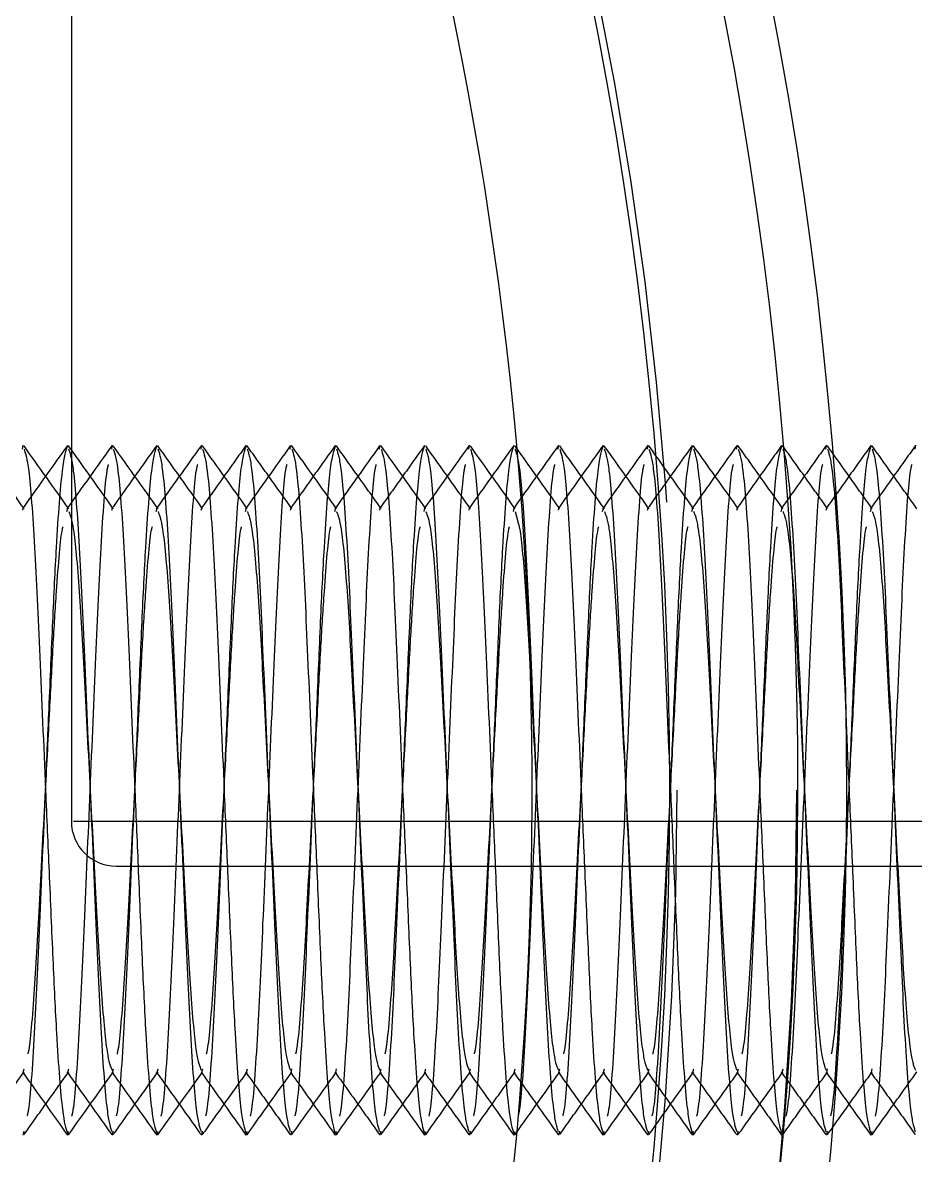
# Model space of a CAD drawing. Header units: metres. Extents: x 0 to 21025, y 0 to 14850.
# Drawn here: x 2830.07 to 2850.07, y 13678.95 to 13704.33 of the extents above; entities that cross this region are included whole.
import ezdxf

# ---------------------------------------------------------------- set-up
doc = ezdxf.new("R2010")
doc.units = ezdxf.units.M
doc.header["$LTSCALE"] = 25
doc.linetypes.add('DASHDOT', pattern=[25.4, 12.7, -6.35, 0, -6.35])
doc.linetypes.add('HIDDEN2', pattern=[4.7625, 3.175, -1.5875])
for name, color, linetype in [('SFU', 3, 'DASHDOT'), ('SL4', 4, 'Continuous'), ('ST1', 7, 'HIDDEN2')]:
    doc.layers.add(name, color=color, linetype=linetype)

msp = doc.modelspace()

# ---------------------------------------------------------------- linework, layer by layer
at = {"layer": 'SFU'}
for p, q in [((2831.166, 13749.136), (2831.166, 13686.436)), ((2850.666, 13686.436), (2831.212, 13686.436)), ((2832.166, 13685.436), (2850.666, 13685.436))]:
    msp.add_line(p, q, dxfattribs=at)
msp.add_arc((2832.166, 13686.436), 1, 180, 270, dxfattribs=at)
at = {"layer": 'SL4'}
for p, q in [((2830.07, 13694.777), (2830.087, 13694.861)), ((2832.07, 13694.777), (2832.087, 13694.861)), ((2834.07, 13694.777), (2834.087, 13694.861)), ((2836.07, 13694.777), (2836.087, 13694.861)), ((2838.07, 13694.777), (2838.087, 13694.861)), ((2840.07, 13694.777), (2840.087, 13694.861)), ((2841.108, 13693.375), (2841.164, 13693.156)), ((2831.087, 13679.406), (2831.105, 13679.487)), ((2833.087, 13679.406), (2833.105, 13679.487)), ((2835.087, 13679.406), (2835.105, 13679.487)), ((2837.087, 13679.406), (2837.105, 13679.487)), ((2839.087, 13679.406), (2839.105, 13679.487)), ((2841.087, 13679.406), (2841.105, 13679.487))]:
    msp.add_line(p, q, dxfattribs=at)
for radius in [125, 123.91, 122.777, 119.686, 89.286]:
    msp.add_circle((2755.281, 13687.133), radius, dxfattribs=at)
for radius, start, end in [(104.464, 84.34617, 70.62407), (98.5, 84.12256, 70.84769), (93.236, 82.04946, 72.92078), (92.147, 81.13305, 347.48512), (92.147, 347.48512, 73.8372), (86.207, 285.15738, 49.81286)]:
    msp.add_arc((2755.281, 13687.133), radius, start, end, dxfattribs=at)
for points, knots in [([(2831.107, 13693.44), (2830.94, 13693.675), (2830.606, 13694.144), (2830.272, 13694.613), (2830.105, 13694.847)], [0, 0, 0, 0, 0.49997, 1, 1, 1, 1]), ([(2830.106, 13694.772), (2830.14, 13694.67), (2830.215, 13694.444), (2830.344, 13692.722), (2830.457, 13690.173), (2830.57, 13687.535), (2830.671, 13685.209), (2830.75, 13683.314), (2830.844, 13681.374), (2830.963, 13679.792), (2831.04, 13679.565), (2831.076, 13679.458)], [0, 0, 0, 0, 0.108328, 0.239496, 0.365485, 0.495517, 0.57381, 0.663359, 0.752437, 0.883605, 1, 1, 1, 1]), ([(2832.071, 13694.849), (2831.904, 13694.614), (2831.576, 13694.154), (2831.248, 13693.694), (2831.087, 13693.468)], [0, 0, 0, 0, 0.510193, 1, 1, 1, 1]), ([(2833.107, 13693.44), (2832.94, 13693.675), (2832.606, 13694.144), (2832.272, 13694.613), (2832.105, 13694.847)], [0, 0, 0, 0, 0.49997, 1, 1, 1, 1]), ([(2832.106, 13694.772), (2832.14, 13694.67), (2832.215, 13694.444), (2832.344, 13692.722), (2832.457, 13690.173), (2832.57, 13687.535), (2832.671, 13685.209), (2832.75, 13683.314), (2832.844, 13681.374), (2832.963, 13679.792), (2833.04, 13679.565), (2833.076, 13679.458)], [0, 0, 0, 0, 0.108328, 0.239496, 0.365485, 0.495517, 0.57381, 0.663359, 0.752437, 0.883605, 1, 1, 1, 1]), ([(2834.071, 13694.849), (2833.904, 13694.614), (2833.576, 13694.154), (2833.248, 13693.694), (2833.087, 13693.468)], [0, 0, 0, 0, 0.510193, 1, 1, 1, 1]), ([(2835.107, 13693.44), (2834.94, 13693.675), (2834.606, 13694.144), (2834.272, 13694.613), (2834.105, 13694.847)], [0, 0, 0, 0, 0.49997, 1, 1, 1, 1]), ([(2834.106, 13694.772), (2834.14, 13694.67), (2834.215, 13694.444), (2834.344, 13692.722), (2834.457, 13690.173), (2834.57, 13687.535), (2834.671, 13685.209), (2834.75, 13683.314), (2834.844, 13681.374), (2834.963, 13679.792), (2835.04, 13679.565), (2835.076, 13679.458)], [0, 0, 0, 0, 0.108328, 0.239496, 0.365485, 0.495517, 0.57381, 0.663359, 0.752437, 0.883605, 1, 1, 1, 1]), ([(2836.071, 13694.849), (2835.904, 13694.614), (2835.576, 13694.154), (2835.248, 13693.694), (2835.087, 13693.468)], [0, 0, 0, 0, 0.5101931, 1, 1, 1, 1]), ([(2837.107, 13693.44), (2836.94, 13693.675), (2836.606, 13694.144), (2836.272, 13694.613), (2836.105, 13694.847)], [0, 0, 0, 0, 0.49997, 1, 1, 1, 1]), ([(2836.106, 13694.772), (2836.14, 13694.67), (2836.215, 13694.444), (2836.344, 13692.722), (2836.457, 13690.173), (2836.57, 13687.535), (2836.671, 13685.209), (2836.75, 13683.314), (2836.844, 13681.374), (2836.963, 13679.792), (2837.04, 13679.565), (2837.076, 13679.458)], [0, 0, 0, 0, 0.108328, 0.239496, 0.365485, 0.495517, 0.57381, 0.663359, 0.752437, 0.883605, 1, 1, 1, 1]), ([(2838.071, 13694.849), (2837.904, 13694.614), (2837.576, 13694.154), (2837.248, 13693.694), (2837.087, 13693.468)], [0, 0, 0, 0, 0.510193, 1, 1, 1, 1]), ([(2839.107, 13693.44), (2838.94, 13693.675), (2838.606, 13694.144), (2838.272, 13694.613), (2838.105, 13694.847)], [0, 0, 0, 0, 0.49997, 1, 1, 1, 1]), ([(2838.106, 13694.772), (2838.14, 13694.67), (2838.215, 13694.444), (2838.344, 13692.722), (2838.457, 13690.173), (2838.57, 13687.535), (2838.671, 13685.209), (2838.75, 13683.314), (2838.844, 13681.374), (2838.963, 13679.792), (2839.04, 13679.565), (2839.076, 13679.458)], [0, 0, 0, 0, 0.108328, 0.239496, 0.365485, 0.495517, 0.57381, 0.663359, 0.752437, 0.883605, 1, 1, 1, 1]), ([(2840.071, 13694.849), (2839.904, 13694.614), (2839.576, 13694.154), (2839.248, 13693.694), (2839.087, 13693.468)], [0, 0, 0, 0, 0.510193, 1, 1, 1, 1]), ([(2841.107, 13693.44), (2840.94, 13693.675), (2840.606, 13694.144), (2840.272, 13694.613), (2840.105, 13694.847)], [0, 0, 0, 0, 0.49997, 1, 1, 1, 1]), ([(2840.106, 13694.772), (2840.14, 13694.67), (2840.215, 13694.444), (2840.344, 13692.722), (2840.457, 13690.173), (2840.57, 13687.535), (2840.671, 13685.209), (2840.75, 13683.314), (2840.844, 13681.374), (2840.963, 13679.792), (2841.04, 13679.565), (2841.076, 13679.458)], [0, 0, 0, 0, 0.108328, 0.239496, 0.365485, 0.495517, 0.57381, 0.663359, 0.752437, 0.883605, 1, 1, 1, 1]), ([(2831.108, 13693.375), (2831.141, 13693.293), (2831.215, 13693.108), (2831.344, 13691.705), (2831.457, 13689.619), (2831.587, 13687.133), (2831.718, 13684.649), (2831.831, 13682.559), (2831.962, 13681.135), (2832.039, 13680.949), (2832.075, 13680.862)], [0, 0, 0, 0, 0.106972, 0.238781, 0.365377, 0.496042, 0.626708, 0.753304, 0.885113, 1, 1, 1, 1]), ([(2833.108, 13693.375), (2833.141, 13693.293), (2833.215, 13693.108), (2833.344, 13691.705), (2833.457, 13689.619), (2833.587, 13687.133), (2833.718, 13684.649), (2833.831, 13682.559), (2833.962, 13681.135), (2834.039, 13680.949), (2834.075, 13680.862)], [0, 0, 0, 0, 0.1069717, 0.2387806, 0.3653767, 0.4960425, 0.6267083, 0.7533044, 0.8851133, 1, 1, 1, 1]), ([(2835.108, 13693.375), (2835.141, 13693.293), (2835.215, 13693.108), (2835.344, 13691.705), (2835.457, 13689.619), (2835.587, 13687.133), (2835.718, 13684.649), (2835.831, 13682.559), (2835.962, 13681.135), (2836.039, 13680.949), (2836.075, 13680.862)], [0, 0, 0, 0, 0.1069717, 0.2387806, 0.3653767, 0.4960425, 0.6267083, 0.7533044, 0.8851133, 1, 1, 1, 1]), ([(2837.108, 13693.375), (2837.141, 13693.293), (2837.215, 13693.108), (2837.344, 13691.705), (2837.457, 13689.619), (2837.587, 13687.133), (2837.718, 13684.649), (2837.831, 13682.559), (2837.962, 13681.135), (2838.039, 13680.949), (2838.075, 13680.862)], [0, 0, 0, 0, 0.106972, 0.238781, 0.365377, 0.496042, 0.626708, 0.753304, 0.885113, 1, 1, 1, 1]), ([(2839.108, 13693.375), (2839.141, 13693.293), (2839.215, 13693.108), (2839.344, 13691.705), (2839.457, 13689.619), (2839.587, 13687.133), (2839.718, 13684.649), (2839.831, 13682.559), (2839.962, 13681.135), (2840.039, 13680.949), (2840.075, 13680.862)], [0, 0, 0, 0, 0.106972, 0.238781, 0.365377, 0.496042, 0.626708, 0.753304, 0.885113, 1, 1, 1, 1]), ([(2829.103, 13679.417), (2829.27, 13679.652), (2829.599, 13680.113), (2829.927, 13680.573), (2830.088, 13680.799)], [0, 0, 0, 0, 0.509687, 1, 1, 1, 1]), ([(2830.075, 13680.818), (2830.242, 13680.583), (2830.576, 13680.114), (2830.91, 13679.645), (2831.077, 13679.41)], [0, 0, 0, 0, 0.499965, 1, 1, 1, 1]), ([(2831.103, 13679.417), (2831.27, 13679.652), (2831.599, 13680.113), (2831.927, 13680.573), (2832.088, 13680.799)], [0, 0, 0, 0, 0.509687, 1, 1, 1, 1]), ([(2832.075, 13680.818), (2832.242, 13680.583), (2832.576, 13680.114), (2832.91, 13679.645), (2833.077, 13679.41)], [0, 0, 0, 0, 0.499965, 1, 1, 1, 1]), ([(2833.103, 13679.417), (2833.27, 13679.652), (2833.599, 13680.113), (2833.927, 13680.573), (2834.088, 13680.799)], [0, 0, 0, 0, 0.509687, 1, 1, 1, 1]), ([(2834.075, 13680.818), (2834.242, 13680.583), (2834.576, 13680.114), (2834.91, 13679.645), (2835.077, 13679.41)], [0, 0, 0, 0, 0.499965, 1, 1, 1, 1]), ([(2835.103, 13679.417), (2835.27, 13679.652), (2835.599, 13680.113), (2835.927, 13680.573), (2836.088, 13680.799)], [0, 0, 0, 0, 0.509687, 1, 1, 1, 1]), ([(2836.075, 13680.818), (2836.242, 13680.583), (2836.576, 13680.114), (2836.91, 13679.645), (2837.077, 13679.41)], [0, 0, 0, 0, 0.4999648, 1, 1, 1, 1]), ([(2837.103, 13679.417), (2837.27, 13679.652), (2837.599, 13680.113), (2837.927, 13680.573), (2838.088, 13680.799)], [0, 0, 0, 0, 0.5096866, 1, 1, 1, 1]), ([(2838.075, 13680.818), (2838.242, 13680.583), (2838.576, 13680.114), (2838.91, 13679.645), (2839.077, 13679.41)], [0, 0, 0, 0, 0.499965, 1, 1, 1, 1]), ([(2839.103, 13679.417), (2839.27, 13679.652), (2839.599, 13680.113), (2839.927, 13680.573), (2840.088, 13680.799)], [0, 0, 0, 0, 0.509687, 1, 1, 1, 1]), ([(2840.075, 13680.818), (2840.242, 13680.583), (2840.576, 13680.114), (2840.91, 13679.645), (2841.077, 13679.41)], [0, 0, 0, 0, 0.499965, 1, 1, 1, 1])]:
    msp.add_open_spline(points, degree=3, knots=knots, dxfattribs=at)
at = {"layer": 'ST1'}
for p, q in [((2842.07, 13694.777), (2842.087, 13694.861)), ((2844.07, 13694.777), (2844.087, 13694.861)), ((2846.07, 13694.777), (2846.087, 13694.861)), ((2848.07, 13694.777), (2848.087, 13694.861)), ((2850.07, 13694.777), (2850.087, 13694.861)), ((2830.075, 13693.405), (2830.087, 13693.455)), ((2831.087, 13693.468), (2831.067, 13693.44)), ((2831.067, 13693.375), (2831.087, 13693.455)), ((2832.075, 13693.405), (2832.087, 13693.455)), ((2833.087, 13693.468), (2833.067, 13693.44)), ((2833.067, 13693.375), (2833.087, 13693.455)), ((2834.075, 13693.405), (2834.087, 13693.455)), ((2835.087, 13693.468), (2835.067, 13693.44)), ((2835.067, 13693.375), (2835.087, 13693.455)), ((2836.075, 13693.405), (2836.087, 13693.455)), ((2837.087, 13693.468), (2837.067, 13693.44)), ((2837.067, 13693.375), (2837.087, 13693.455)), ((2838.075, 13693.405), (2838.087, 13693.455)), ((2839.087, 13693.468), (2839.067, 13693.44)), ((2839.067, 13693.375), (2839.087, 13693.455)), ((2840.075, 13693.405), (2840.087, 13693.455)), ((2841.067, 13693.375), (2841.087, 13693.455)), ((2842.075, 13693.405), (2842.087, 13693.455)), ((2843.067, 13693.375), (2843.087, 13693.455)), ((2844.075, 13693.405), (2844.087, 13693.455)), ((2845.067, 13693.375), (2845.087, 13693.455)), ((2846.075, 13693.405), (2846.087, 13693.455)), ((2847.067, 13693.375), (2847.087, 13693.455)), ((2848.075, 13693.405), (2848.087, 13693.455)), ((2849.067, 13693.375), (2849.087, 13693.455)), ((2830.087, 13680.812), (2830.108, 13680.89)), ((2830.088, 13680.799), (2830.107, 13680.826)), ((2831.087, 13680.812), (2831.108, 13680.891)), ((2832.087, 13680.812), (2832.108, 13680.89)), ((2832.088, 13680.799), (2832.107, 13680.826)), ((2833.087, 13680.812), (2833.108, 13680.891)), ((2834.087, 13680.812), (2834.108, 13680.89)), ((2834.088, 13680.799), (2834.107, 13680.826)), ((2835.087, 13680.812), (2835.108, 13680.891)), ((2836.087, 13680.812), (2836.108, 13680.89)), ((2836.088, 13680.799), (2836.107, 13680.826)), ((2837.087, 13680.812), (2837.108, 13680.891)), ((2838.087, 13680.812), (2838.108, 13680.89)), ((2838.088, 13680.799), (2838.107, 13680.826)), ((2839.087, 13680.812), (2839.108, 13680.891)), ((2840.087, 13680.812), (2840.108, 13680.89)), ((2840.088, 13680.799), (2840.107, 13680.826)), ((2841.087, 13680.812), (2841.108, 13680.891)), ((2842.087, 13680.812), (2842.108, 13680.89)), ((2843.087, 13680.812), (2843.108, 13680.891)), ((2844.087, 13680.812), (2844.108, 13680.89)), ((2845.087, 13680.812), (2845.108, 13680.891)), ((2846.087, 13680.812), (2846.108, 13680.89)), ((2847.087, 13680.812), (2847.108, 13680.891)), ((2848.087, 13680.812), (2848.108, 13680.89)), ((2849.087, 13680.812), (2849.108, 13680.891)), ((2830.087, 13679.406), (2830.106, 13679.494)), ((2832.087, 13679.406), (2832.106, 13679.494)), ((2834.087, 13679.406), (2834.106, 13679.494)), ((2836.087, 13679.406), (2836.106, 13679.494)), ((2838.087, 13679.406), (2838.106, 13679.494)), ((2840.087, 13679.406), (2840.106, 13679.494)), ((2842.087, 13679.406), (2842.106, 13679.494)), ((2843.087, 13679.406), (2843.105, 13679.487)), ((2844.087, 13679.406), (2844.106, 13679.494)), ((2845.087, 13679.406), (2845.105, 13679.487)), ((2846.087, 13679.406), (2846.106, 13679.494)), ((2847.087, 13679.406), (2847.105, 13679.487)), ((2848.087, 13679.406), (2848.106, 13679.494)), ((2849.087, 13679.406), (2849.105, 13679.487))]:
    msp.add_line(p, q, dxfattribs=at)
for radius in [114.333, 92.131, 89.448]:
    msp.add_circle((2755.281, 13687.133), radius, dxfattribs=at)
for points, knots in [([(2830.107, 13693.441), (2829.94, 13693.675), (2829.605, 13694.145), (2829.27, 13694.615), (2829.103, 13694.849)], [0, 0, 0, 0, 0.499937, 1, 1, 1, 1]), ([(2831.077, 13694.856), (2830.91, 13694.622), (2830.576, 13694.152), (2830.242, 13693.683), (2830.075, 13693.449)], [0, 0, 0, 0, 0.500035, 1, 1, 1, 1]), ([(2830.178, 13679.837), (2830.189, 13679.878), (2830.24, 13680.083), (2830.345, 13681.58), (2830.457, 13684.084), (2830.57, 13686.733), (2830.671, 13689.057), (2830.75, 13690.952), (2830.844, 13692.894), (2830.967, 13694.515), (2831.048, 13694.747), (2831.087, 13694.861)], [0, 0, 0, 0, 0.035067, 0.175217, 0.309833, 0.448769, 0.532422, 0.628103, 0.72328, 0.863429, 1, 1, 1, 1]), ([(2832.107, 13693.441), (2831.94, 13693.675), (2831.605, 13694.145), (2831.27, 13694.615), (2831.103, 13694.849)], [0, 0, 0, 0, 0.499937, 1, 1, 1, 1]), ([(2831.105, 13694.779), (2831.139, 13694.676), (2831.214, 13694.449), (2831.344, 13692.723), (2831.457, 13690.171), (2831.587, 13687.133), (2831.718, 13684.095), (2831.831, 13681.544), (2831.96, 13679.819), (2832.036, 13679.593), (2832.07, 13679.49)], [0, 0, 0, 0, 0.110571, 0.242596, 0.369408, 0.50029, 0.631172, 0.757984, 0.890008, 1, 1, 1, 1]), ([(2833.077, 13694.856), (2832.91, 13694.622), (2832.576, 13694.152), (2832.242, 13693.683), (2832.075, 13693.449)], [0, 0, 0, 0, 0.500035, 1, 1, 1, 1]), ([(2832.178, 13679.837), (2832.189, 13679.878), (2832.24, 13680.083), (2832.345, 13681.58), (2832.457, 13684.084), (2832.57, 13686.733), (2832.671, 13689.057), (2832.75, 13690.952), (2832.844, 13692.894), (2832.967, 13694.515), (2833.048, 13694.747), (2833.087, 13694.861)], [0, 0, 0, 0, 0.035067, 0.175217, 0.309833, 0.448769, 0.532422, 0.628103, 0.72328, 0.863429, 1, 1, 1, 1]), ([(2834.107, 13693.441), (2833.94, 13693.675), (2833.605, 13694.145), (2833.27, 13694.615), (2833.103, 13694.849)], [0, 0, 0, 0, 0.499937, 1, 1, 1, 1]), ([(2833.105, 13694.779), (2833.139, 13694.676), (2833.214, 13694.449), (2833.344, 13692.723), (2833.457, 13690.171), (2833.587, 13687.133), (2833.718, 13684.095), (2833.831, 13681.544), (2833.96, 13679.819), (2834.036, 13679.593), (2834.07, 13679.49)], [0, 0, 0, 0, 0.1105714, 0.242596, 0.3694081, 0.5002899, 0.6311716, 0.7579837, 0.8900083, 1, 1, 1, 1]), ([(2835.077, 13694.856), (2834.91, 13694.622), (2834.576, 13694.152), (2834.242, 13693.683), (2834.075, 13693.449)], [0, 0, 0, 0, 0.5000352, 1, 1, 1, 1]), ([(2834.178, 13679.837), (2834.189, 13679.878), (2834.24, 13680.083), (2834.345, 13681.58), (2834.457, 13684.084), (2834.57, 13686.733), (2834.671, 13689.057), (2834.75, 13690.952), (2834.844, 13692.894), (2834.967, 13694.515), (2835.048, 13694.747), (2835.087, 13694.861)], [0, 0, 0, 0, 0.035067, 0.175217, 0.309833, 0.448769, 0.532422, 0.628103, 0.72328, 0.863429, 1, 1, 1, 1]), ([(2836.107, 13693.441), (2835.94, 13693.675), (2835.605, 13694.145), (2835.27, 13694.615), (2835.103, 13694.849)], [0, 0, 0, 0, 0.4999369, 1, 1, 1, 1]), ([(2835.105, 13694.779), (2835.139, 13694.676), (2835.214, 13694.449), (2835.344, 13692.723), (2835.457, 13690.171), (2835.587, 13687.133), (2835.718, 13684.095), (2835.831, 13681.544), (2835.96, 13679.819), (2836.036, 13679.593), (2836.07, 13679.49)], [0, 0, 0, 0, 0.110571, 0.242596, 0.369408, 0.50029, 0.631172, 0.757984, 0.890008, 1, 1, 1, 1]), ([(2837.077, 13694.856), (2836.91, 13694.622), (2836.576, 13694.152), (2836.242, 13693.683), (2836.075, 13693.449)], [0, 0, 0, 0, 0.500035, 1, 1, 1, 1]), ([(2836.178, 13679.837), (2836.189, 13679.878), (2836.24, 13680.083), (2836.345, 13681.58), (2836.457, 13684.084), (2836.57, 13686.733), (2836.671, 13689.057), (2836.75, 13690.952), (2836.844, 13692.894), (2836.967, 13694.515), (2837.048, 13694.747), (2837.087, 13694.861)], [0, 0, 0, 0, 0.035067, 0.175217, 0.309833, 0.448769, 0.532422, 0.628103, 0.72328, 0.863429, 1, 1, 1, 1]), ([(2838.107, 13693.441), (2837.94, 13693.675), (2837.605, 13694.145), (2837.27, 13694.615), (2837.103, 13694.849)], [0, 0, 0, 0, 0.4999369, 1, 1, 1, 1]), ([(2837.105, 13694.779), (2837.139, 13694.676), (2837.214, 13694.449), (2837.344, 13692.723), (2837.457, 13690.171), (2837.587, 13687.133), (2837.718, 13684.095), (2837.831, 13681.544), (2837.96, 13679.819), (2838.036, 13679.593), (2838.07, 13679.49)], [0, 0, 0, 0, 0.110571, 0.242596, 0.369408, 0.50029, 0.631172, 0.757984, 0.890008, 1, 1, 1, 1]), ([(2839.077, 13694.856), (2838.91, 13694.622), (2838.576, 13694.152), (2838.242, 13693.683), (2838.075, 13693.449)], [0, 0, 0, 0, 0.500035, 1, 1, 1, 1]), ([(2838.178, 13679.837), (2838.189, 13679.878), (2838.24, 13680.083), (2838.345, 13681.58), (2838.457, 13684.084), (2838.57, 13686.733), (2838.671, 13689.057), (2838.75, 13690.952), (2838.844, 13692.894), (2838.967, 13694.515), (2839.048, 13694.747), (2839.087, 13694.861)], [0, 0, 0, 0, 0.035067, 0.175217, 0.309833, 0.448769, 0.532422, 0.628103, 0.72328, 0.863429, 1, 1, 1, 1]), ([(2840.107, 13693.441), (2839.94, 13693.675), (2839.605, 13694.145), (2839.27, 13694.615), (2839.103, 13694.849)], [0, 0, 0, 0, 0.499937, 1, 1, 1, 1]), ([(2839.105, 13694.779), (2839.139, 13694.676), (2839.214, 13694.449), (2839.344, 13692.723), (2839.457, 13690.171), (2839.587, 13687.133), (2839.718, 13684.095), (2839.831, 13681.544), (2839.96, 13679.819), (2840.036, 13679.593), (2840.07, 13679.49)], [0, 0, 0, 0, 0.110571, 0.242596, 0.369408, 0.50029, 0.631172, 0.757984, 0.890008, 1, 1, 1, 1]), ([(2841.077, 13694.856), (2840.91, 13694.622), (2840.576, 13694.152), (2840.242, 13693.683), (2840.075, 13693.449)], [0, 0, 0, 0, 0.500035, 1, 1, 1, 1]), ([(2840.178, 13679.837), (2840.189, 13679.878), (2840.24, 13680.083), (2840.345, 13681.58), (2840.457, 13684.084), (2840.57, 13686.733), (2840.671, 13689.057), (2840.75, 13690.952), (2840.844, 13692.894), (2840.967, 13694.515), (2841.048, 13694.747), (2841.087, 13694.861)], [0, 0, 0, 0, 0.035067, 0.175217, 0.309833, 0.448769, 0.532422, 0.628103, 0.72328, 0.863429, 1, 1, 1, 1]), ([(2842.071, 13694.849), (2841.904, 13694.614), (2841.569, 13694.144), (2841.235, 13693.675), (2841.067, 13693.44)], [0, 0, 0, 0, 0.50006, 1, 1, 1, 1]), ([(2842.107, 13693.441), (2841.94, 13693.675), (2841.605, 13694.145), (2841.27, 13694.615), (2841.103, 13694.849)], [0, 0, 0, 0, 0.499937, 1, 1, 1, 1]), ([(2841.105, 13694.779), (2841.139, 13694.676), (2841.214, 13694.449), (2841.344, 13692.723), (2841.457, 13690.171), (2841.587, 13687.133), (2841.718, 13684.095), (2841.831, 13681.544), (2841.96, 13679.819), (2842.036, 13679.593), (2842.07, 13679.49)], [0, 0, 0, 0, 0.110571, 0.242596, 0.369408, 0.50029, 0.631172, 0.757984, 0.890008, 1, 1, 1, 1]), ([(2843.077, 13694.856), (2842.91, 13694.622), (2842.576, 13694.152), (2842.242, 13693.683), (2842.075, 13693.449)], [0, 0, 0, 0, 0.500035, 1, 1, 1, 1]), ([(2843.107, 13693.44), (2842.94, 13693.675), (2842.606, 13694.144), (2842.272, 13694.613), (2842.105, 13694.847)], [0, 0, 0, 0, 0.49997, 1, 1, 1, 1]), ([(2842.106, 13694.772), (2842.14, 13694.67), (2842.215, 13694.444), (2842.344, 13692.722), (2842.457, 13690.173), (2842.57, 13687.535), (2842.671, 13685.209), (2842.75, 13683.314), (2842.844, 13681.374), (2842.963, 13679.792), (2843.04, 13679.565), (2843.076, 13679.458)], [0, 0, 0, 0, 0.108328, 0.239496, 0.365485, 0.495517, 0.57381, 0.663359, 0.752437, 0.883605, 1, 1, 1, 1]), ([(2842.178, 13679.837), (2842.189, 13679.878), (2842.24, 13680.083), (2842.345, 13681.58), (2842.457, 13684.084), (2842.57, 13686.733), (2842.671, 13689.057), (2842.75, 13690.952), (2842.844, 13692.894), (2842.967, 13694.515), (2843.048, 13694.747), (2843.087, 13694.861)], [0, 0, 0, 0, 0.035067, 0.175217, 0.309833, 0.448769, 0.532422, 0.628103, 0.72328, 0.863429, 1, 1, 1, 1]), ([(2844.071, 13694.849), (2843.904, 13694.614), (2843.569, 13694.144), (2843.235, 13693.675), (2843.067, 13693.44)], [0, 0, 0, 0, 0.50006, 1, 1, 1, 1]), ([(2844.107, 13693.441), (2843.94, 13693.675), (2843.605, 13694.145), (2843.27, 13694.615), (2843.103, 13694.849)], [0, 0, 0, 0, 0.499937, 1, 1, 1, 1]), ([(2843.105, 13694.779), (2843.139, 13694.676), (2843.214, 13694.449), (2843.344, 13692.723), (2843.457, 13690.171), (2843.587, 13687.133), (2843.718, 13684.095), (2843.831, 13681.544), (2843.96, 13679.819), (2844.036, 13679.593), (2844.07, 13679.49)], [0, 0, 0, 0, 0.110571, 0.242596, 0.369408, 0.50029, 0.631172, 0.757984, 0.890008, 1, 1, 1, 1]), ([(2845.077, 13694.856), (2844.91, 13694.622), (2844.576, 13694.152), (2844.242, 13693.683), (2844.075, 13693.449)], [0, 0, 0, 0, 0.500035, 1, 1, 1, 1]), ([(2845.107, 13693.44), (2844.94, 13693.675), (2844.606, 13694.144), (2844.272, 13694.613), (2844.105, 13694.847)], [0, 0, 0, 0, 0.49997, 1, 1, 1, 1]), ([(2844.106, 13694.772), (2844.14, 13694.67), (2844.215, 13694.444), (2844.344, 13692.722), (2844.457, 13690.173), (2844.57, 13687.535), (2844.671, 13685.209), (2844.75, 13683.314), (2844.844, 13681.374), (2844.963, 13679.792), (2845.04, 13679.565), (2845.076, 13679.458)], [0, 0, 0, 0, 0.108328, 0.239496, 0.365485, 0.495517, 0.57381, 0.663359, 0.752437, 0.883605, 1, 1, 1, 1]), ([(2844.178, 13679.837), (2844.189, 13679.878), (2844.24, 13680.083), (2844.345, 13681.58), (2844.457, 13684.084), (2844.57, 13686.733), (2844.671, 13689.057), (2844.75, 13690.952), (2844.844, 13692.894), (2844.967, 13694.515), (2845.048, 13694.747), (2845.087, 13694.861)], [0, 0, 0, 0, 0.035067, 0.175217, 0.309833, 0.448769, 0.532422, 0.628103, 0.72328, 0.863429, 1, 1, 1, 1]), ([(2846.071, 13694.849), (2845.904, 13694.614), (2845.569, 13694.144), (2845.235, 13693.675), (2845.067, 13693.44)], [0, 0, 0, 0, 0.50006, 1, 1, 1, 1]), ([(2846.107, 13693.441), (2845.94, 13693.675), (2845.605, 13694.145), (2845.27, 13694.615), (2845.103, 13694.849)], [0, 0, 0, 0, 0.499937, 1, 1, 1, 1]), ([(2845.105, 13694.779), (2845.139, 13694.676), (2845.214, 13694.449), (2845.344, 13692.723), (2845.457, 13690.171), (2845.587, 13687.133), (2845.718, 13684.095), (2845.831, 13681.544), (2845.96, 13679.819), (2846.036, 13679.593), (2846.07, 13679.49)], [0, 0, 0, 0, 0.110571, 0.242596, 0.369408, 0.50029, 0.631172, 0.757984, 0.890008, 1, 1, 1, 1]), ([(2847.077, 13694.856), (2846.91, 13694.622), (2846.576, 13694.152), (2846.242, 13693.683), (2846.075, 13693.449)], [0, 0, 0, 0, 0.500035, 1, 1, 1, 1]), ([(2847.107, 13693.44), (2846.94, 13693.675), (2846.606, 13694.144), (2846.272, 13694.613), (2846.105, 13694.847)], [0, 0, 0, 0, 0.49997, 1, 1, 1, 1]), ([(2846.106, 13694.772), (2846.14, 13694.67), (2846.215, 13694.444), (2846.344, 13692.722), (2846.457, 13690.173), (2846.57, 13687.535), (2846.671, 13685.209), (2846.75, 13683.314), (2846.844, 13681.374), (2846.963, 13679.792), (2847.04, 13679.565), (2847.076, 13679.458)], [0, 0, 0, 0, 0.108328, 0.239496, 0.365485, 0.495517, 0.57381, 0.663359, 0.752437, 0.883605, 1, 1, 1, 1]), ([(2846.178, 13679.837), (2846.189, 13679.878), (2846.24, 13680.083), (2846.345, 13681.58), (2846.457, 13684.084), (2846.57, 13686.733), (2846.671, 13689.057), (2846.75, 13690.952), (2846.844, 13692.894), (2846.967, 13694.515), (2847.048, 13694.747), (2847.087, 13694.861)], [0, 0, 0, 0, 0.0350675, 0.1752166, 0.3098326, 0.4487685, 0.5324217, 0.6281026, 0.7232803, 0.8634294, 1, 1, 1, 1]), ([(2848.071, 13694.849), (2847.904, 13694.614), (2847.569, 13694.144), (2847.235, 13693.675), (2847.067, 13693.44)], [0, 0, 0, 0, 0.50006, 1, 1, 1, 1]), ([(2848.107, 13693.441), (2847.94, 13693.675), (2847.605, 13694.145), (2847.27, 13694.615), (2847.103, 13694.849)], [0, 0, 0, 0, 0.499937, 1, 1, 1, 1]), ([(2847.105, 13694.779), (2847.139, 13694.676), (2847.214, 13694.449), (2847.344, 13692.723), (2847.457, 13690.171), (2847.587, 13687.133), (2847.718, 13684.095), (2847.831, 13681.544), (2847.96, 13679.819), (2848.036, 13679.593), (2848.07, 13679.49)], [0, 0, 0, 0, 0.110571, 0.242596, 0.369408, 0.50029, 0.631172, 0.757984, 0.890008, 1, 1, 1, 1]), ([(2849.077, 13694.856), (2848.91, 13694.622), (2848.576, 13694.152), (2848.242, 13693.683), (2848.075, 13693.449)], [0, 0, 0, 0, 0.5000352, 1, 1, 1, 1]), ([(2849.107, 13693.44), (2848.94, 13693.675), (2848.606, 13694.144), (2848.272, 13694.613), (2848.105, 13694.847)], [0, 0, 0, 0, 0.49997, 1, 1, 1, 1]), ([(2848.106, 13694.772), (2848.14, 13694.67), (2848.215, 13694.444), (2848.344, 13692.722), (2848.457, 13690.173), (2848.57, 13687.535), (2848.671, 13685.209), (2848.75, 13683.314), (2848.844, 13681.374), (2848.963, 13679.792), (2849.04, 13679.565), (2849.076, 13679.458)], [0, 0, 0, 0, 0.108328, 0.239496, 0.365485, 0.495517, 0.57381, 0.663359, 0.752437, 0.883605, 1, 1, 1, 1]), ([(2848.178, 13679.837), (2848.189, 13679.878), (2848.24, 13680.083), (2848.345, 13681.58), (2848.457, 13684.084), (2848.57, 13686.733), (2848.671, 13689.057), (2848.75, 13690.952), (2848.844, 13692.894), (2848.967, 13694.515), (2849.048, 13694.747), (2849.087, 13694.861)], [0, 0, 0, 0, 0.035067, 0.175217, 0.309833, 0.448769, 0.532422, 0.628103, 0.72328, 0.863429, 1, 1, 1, 1]), ([(2850.071, 13694.849), (2849.904, 13694.614), (2849.569, 13694.144), (2849.235, 13693.675), (2849.067, 13693.44)], [0, 0, 0, 0, 0.50006, 1, 1, 1, 1]), ([(2850.107, 13693.441), (2849.94, 13693.675), (2849.605, 13694.145), (2849.27, 13694.615), (2849.103, 13694.849)], [0, 0, 0, 0, 0.499937, 1, 1, 1, 1]), ([(2849.105, 13694.779), (2849.139, 13694.676), (2849.214, 13694.449), (2849.344, 13692.723), (2849.457, 13690.171), (2849.587, 13687.133), (2849.718, 13684.095), (2849.831, 13681.544), (2849.96, 13679.819), (2850.036, 13679.593), (2850.07, 13679.49)], [0, 0, 0, 0, 0.110571, 0.242596, 0.369408, 0.50029, 0.631172, 0.757984, 0.890008, 1, 1, 1, 1]), ([(2831.177, 13679.83), (2831.188, 13679.873), (2831.24, 13680.078), (2831.345, 13681.579), (2831.457, 13684.087), (2831.587, 13687.133), (2831.718, 13690.18), (2831.83, 13692.688), (2831.935, 13694.187), (2831.987, 13694.392), (2831.997, 13694.434)], [0, 0, 0, 0, 0.040767, 0.196457, 0.346, 0.500342, 0.654684, 0.804227, 0.959916, 1, 1, 1, 1]), ([(2833.177, 13679.83), (2833.188, 13679.873), (2833.24, 13680.078), (2833.345, 13681.579), (2833.457, 13684.087), (2833.587, 13687.133), (2833.718, 13690.18), (2833.83, 13692.688), (2833.935, 13694.187), (2833.987, 13694.392), (2833.997, 13694.434)], [0, 0, 0, 0, 0.040767, 0.196457, 0.346, 0.500342, 0.654684, 0.804227, 0.959916, 1, 1, 1, 1]), ([(2835.177, 13679.83), (2835.188, 13679.873), (2835.24, 13680.078), (2835.345, 13681.579), (2835.457, 13684.087), (2835.587, 13687.133), (2835.718, 13690.18), (2835.83, 13692.688), (2835.935, 13694.187), (2835.987, 13694.392), (2835.997, 13694.434)], [0, 0, 0, 0, 0.040767, 0.196457, 0.346, 0.500342, 0.654684, 0.804227, 0.959916, 1, 1, 1, 1]), ([(2837.177, 13679.83), (2837.188, 13679.873), (2837.24, 13680.078), (2837.345, 13681.579), (2837.457, 13684.087), (2837.587, 13687.133), (2837.718, 13690.18), (2837.83, 13692.688), (2837.935, 13694.187), (2837.987, 13694.392), (2837.997, 13694.434)], [0, 0, 0, 0, 0.040767, 0.196457, 0.346, 0.500342, 0.654684, 0.804227, 0.959916, 1, 1, 1, 1]), ([(2839.177, 13679.83), (2839.188, 13679.873), (2839.24, 13680.078), (2839.345, 13681.579), (2839.457, 13684.087), (2839.587, 13687.133), (2839.718, 13690.18), (2839.83, 13692.688), (2839.935, 13694.187), (2839.987, 13694.392), (2839.997, 13694.434)], [0, 0, 0, 0, 0.040767, 0.196457, 0.346, 0.500342, 0.654684, 0.804227, 0.959916, 1, 1, 1, 1]), ([(2841.177, 13679.83), (2841.188, 13679.873), (2841.24, 13680.078), (2841.345, 13681.579), (2841.457, 13684.087), (2841.587, 13687.133), (2841.718, 13690.18), (2841.83, 13692.688), (2841.935, 13694.187), (2841.987, 13694.392), (2841.997, 13694.434)], [0, 0, 0, 0, 0.040767, 0.196457, 0.346, 0.500342, 0.654684, 0.804227, 0.959916, 1, 1, 1, 1]), ([(2843.177, 13679.83), (2843.188, 13679.873), (2843.24, 13680.078), (2843.345, 13681.579), (2843.457, 13684.087), (2843.587, 13687.133), (2843.718, 13690.18), (2843.83, 13692.688), (2843.935, 13694.187), (2843.987, 13694.392), (2843.997, 13694.434)], [0, 0, 0, 0, 0.040767, 0.196457, 0.346, 0.500342, 0.654684, 0.804227, 0.959916, 1, 1, 1, 1]), ([(2845.177, 13679.83), (2845.188, 13679.873), (2845.24, 13680.078), (2845.345, 13681.579), (2845.457, 13684.087), (2845.587, 13687.133), (2845.718, 13690.18), (2845.83, 13692.688), (2845.935, 13694.187), (2845.987, 13694.392), (2845.997, 13694.434)], [0, 0, 0, 0, 0.040767, 0.196457, 0.346, 0.500342, 0.654684, 0.804227, 0.959916, 1, 1, 1, 1]), ([(2847.177, 13679.83), (2847.188, 13679.873), (2847.24, 13680.078), (2847.345, 13681.579), (2847.457, 13684.087), (2847.587, 13687.133), (2847.718, 13690.18), (2847.83, 13692.688), (2847.935, 13694.187), (2847.987, 13694.392), (2847.997, 13694.434)], [0, 0, 0, 0, 0.040767, 0.196457, 0.346, 0.500342, 0.654684, 0.804227, 0.959916, 1, 1, 1, 1]), ([(2849.177, 13679.83), (2849.188, 13679.873), (2849.24, 13680.078), (2849.345, 13681.579), (2849.457, 13684.087), (2849.587, 13687.133), (2849.718, 13690.18), (2849.83, 13692.688), (2849.935, 13694.187), (2849.987, 13694.392), (2849.997, 13694.434)], [0, 0, 0, 0, 0.040767, 0.196457, 0.346, 0.500342, 0.654684, 0.804227, 0.959916, 1, 1, 1, 1]), ([(2843.108, 13693.375), (2843.141, 13693.293), (2843.215, 13693.108), (2843.344, 13691.705), (2843.457, 13689.619), (2843.587, 13687.133), (2843.718, 13684.649), (2843.831, 13682.559), (2843.962, 13681.135), (2844.039, 13680.949), (2844.075, 13680.862)], [0, 0, 0, 0, 0.106972, 0.238781, 0.365377, 0.496042, 0.626708, 0.753304, 0.885113, 1, 1, 1, 1]), ([(2845.108, 13693.375), (2845.141, 13693.293), (2845.215, 13693.108), (2845.344, 13691.705), (2845.457, 13689.619), (2845.587, 13687.133), (2845.718, 13684.649), (2845.831, 13682.559), (2845.962, 13681.135), (2846.039, 13680.949), (2846.075, 13680.862)], [0, 0, 0, 0, 0.106972, 0.238781, 0.365377, 0.496042, 0.626708, 0.753304, 0.885113, 1, 1, 1, 1]), ([(2847.108, 13693.375), (2847.141, 13693.293), (2847.215, 13693.108), (2847.344, 13691.705), (2847.457, 13689.619), (2847.587, 13687.133), (2847.718, 13684.649), (2847.831, 13682.559), (2847.962, 13681.135), (2848.039, 13680.949), (2848.075, 13680.862)], [0, 0, 0, 0, 0.106972, 0.238781, 0.365377, 0.496042, 0.626708, 0.753304, 0.885113, 1, 1, 1, 1]), ([(2849.108, 13693.375), (2849.141, 13693.293), (2849.215, 13693.108), (2849.344, 13691.705), (2849.457, 13689.619), (2849.587, 13687.133), (2849.718, 13684.649), (2849.831, 13682.559), (2849.962, 13681.135), (2850.039, 13680.949), (2850.075, 13680.862)], [0, 0, 0, 0, 0.106972, 0.238781, 0.365377, 0.496042, 0.626708, 0.753304, 0.885113, 1, 1, 1, 1]), ([(2841.164, 13693.156), (2841.179, 13693.111), (2841.235, 13692.94), (2841.345, 13691.684), (2841.457, 13689.624), (2841.587, 13687.132), (2841.718, 13684.649), (2841.831, 13682.559), (2841.962, 13681.135), (2842.039, 13680.949), (2842.075, 13680.862)], [0, 0, 0, 0, 0.050615, 0.190742, 0.325327, 0.464239, 0.603151, 0.737736, 0.877863, 1, 1, 1, 1]), ([(2830.195, 13681.229), (2830.2, 13681.246), (2830.246, 13681.411), (2830.345, 13682.602), (2830.457, 13684.636), (2830.575, 13686.914), (2830.679, 13688.864), (2830.757, 13690.394), (2830.847, 13691.846), (2830.928, 13692.855), (2830.975, 13693.019), (2830.98, 13693.036)], [0, 0, 0, 0, 0.0191483, 0.1819613, 0.3383353, 0.4997364, 0.6175161, 0.7178528, 0.8186194, 0.9814324, 1, 1, 1, 1]), ([(2832.195, 13681.229), (2832.2, 13681.246), (2832.246, 13681.411), (2832.345, 13682.602), (2832.457, 13684.636), (2832.575, 13686.914), (2832.679, 13688.864), (2832.757, 13690.394), (2832.847, 13691.846), (2832.928, 13692.855), (2832.975, 13693.019), (2832.98, 13693.036)], [0, 0, 0, 0, 0.019148, 0.181961, 0.338335, 0.499736, 0.617516, 0.717853, 0.818619, 0.981432, 1, 1, 1, 1]), ([(2834.195, 13681.229), (2834.2, 13681.246), (2834.246, 13681.411), (2834.345, 13682.602), (2834.457, 13684.636), (2834.575, 13686.914), (2834.679, 13688.864), (2834.757, 13690.394), (2834.847, 13691.846), (2834.928, 13692.855), (2834.975, 13693.019), (2834.98, 13693.036)], [0, 0, 0, 0, 0.019148, 0.181961, 0.338335, 0.499736, 0.617516, 0.717853, 0.818619, 0.981432, 1, 1, 1, 1]), ([(2836.195, 13681.229), (2836.2, 13681.246), (2836.246, 13681.411), (2836.345, 13682.602), (2836.457, 13684.636), (2836.575, 13686.914), (2836.679, 13688.864), (2836.757, 13690.394), (2836.847, 13691.846), (2836.928, 13692.855), (2836.975, 13693.019), (2836.98, 13693.036)], [0, 0, 0, 0, 0.0191483, 0.1819613, 0.3383353, 0.4997364, 0.6175161, 0.7178528, 0.8186194, 0.9814324, 1, 1, 1, 1]), ([(2838.195, 13681.229), (2838.2, 13681.246), (2838.246, 13681.411), (2838.345, 13682.602), (2838.457, 13684.636), (2838.575, 13686.914), (2838.679, 13688.864), (2838.757, 13690.394), (2838.847, 13691.846), (2838.928, 13692.855), (2838.975, 13693.019), (2838.98, 13693.036)], [0, 0, 0, 0, 0.0191483, 0.1819613, 0.3383353, 0.4997364, 0.6175161, 0.7178528, 0.8186194, 0.9814324, 1, 1, 1, 1]), ([(2840.195, 13681.229), (2840.2, 13681.246), (2840.246, 13681.411), (2840.345, 13682.602), (2840.457, 13684.636), (2840.575, 13686.914), (2840.679, 13688.864), (2840.757, 13690.394), (2840.847, 13691.846), (2840.928, 13692.855), (2840.975, 13693.019), (2840.98, 13693.036)], [0, 0, 0, 0, 0.019148, 0.181961, 0.338335, 0.499736, 0.617516, 0.717853, 0.818619, 0.981432, 1, 1, 1, 1]), ([(2842.195, 13681.229), (2842.2, 13681.246), (2842.246, 13681.411), (2842.345, 13682.602), (2842.457, 13684.636), (2842.575, 13686.914), (2842.679, 13688.864), (2842.757, 13690.394), (2842.847, 13691.846), (2842.928, 13692.855), (2842.975, 13693.019), (2842.98, 13693.036)], [0, 0, 0, 0, 0.019148, 0.181961, 0.338335, 0.499736, 0.617516, 0.717853, 0.818619, 0.981432, 1, 1, 1, 1]), ([(2844.195, 13681.229), (2844.2, 13681.246), (2844.246, 13681.411), (2844.345, 13682.602), (2844.457, 13684.636), (2844.575, 13686.914), (2844.679, 13688.864), (2844.757, 13690.394), (2844.847, 13691.846), (2844.928, 13692.855), (2844.975, 13693.019), (2844.98, 13693.036)], [0, 0, 0, 0, 0.0191483, 0.1819613, 0.3383353, 0.4997364, 0.6175161, 0.7178528, 0.8186194, 0.9814324, 1, 1, 1, 1]), ([(2846.195, 13681.229), (2846.2, 13681.246), (2846.246, 13681.411), (2846.345, 13682.602), (2846.457, 13684.636), (2846.575, 13686.914), (2846.679, 13688.864), (2846.757, 13690.394), (2846.847, 13691.846), (2846.928, 13692.855), (2846.975, 13693.019), (2846.98, 13693.036)], [0, 0, 0, 0, 0.0191483, 0.1819613, 0.3383353, 0.4997364, 0.6175161, 0.7178528, 0.8186194, 0.9814324, 1, 1, 1, 1]), ([(2848.195, 13681.229), (2848.2, 13681.246), (2848.246, 13681.411), (2848.345, 13682.602), (2848.457, 13684.636), (2848.575, 13686.914), (2848.679, 13688.864), (2848.757, 13690.394), (2848.847, 13691.846), (2848.928, 13692.855), (2848.975, 13693.019), (2848.98, 13693.036)], [0, 0, 0, 0, 0.019148, 0.181961, 0.338335, 0.499736, 0.617516, 0.717853, 0.818619, 0.981432, 1, 1, 1, 1]), ([(2830.105, 13679.419), (2830.272, 13679.654), (2830.606, 13680.123), (2830.94, 13680.592), (2831.107, 13680.826)], [0, 0, 0, 0, 0.50003, 1, 1, 1, 1]), ([(2831.067, 13680.826), (2831.235, 13680.592), (2831.569, 13680.122), (2831.904, 13679.653), (2832.071, 13679.418)], [0, 0, 0, 0, 0.4999404, 1, 1, 1, 1]), ([(2832.105, 13679.419), (2832.272, 13679.654), (2832.606, 13680.123), (2832.94, 13680.592), (2833.107, 13680.826)], [0, 0, 0, 0, 0.50003, 1, 1, 1, 1]), ([(2833.067, 13680.826), (2833.235, 13680.592), (2833.569, 13680.122), (2833.904, 13679.653), (2834.071, 13679.418)], [0, 0, 0, 0, 0.49994, 1, 1, 1, 1]), ([(2834.105, 13679.419), (2834.272, 13679.654), (2834.606, 13680.123), (2834.94, 13680.592), (2835.107, 13680.826)], [0, 0, 0, 0, 0.50003, 1, 1, 1, 1]), ([(2835.067, 13680.826), (2835.235, 13680.592), (2835.569, 13680.122), (2835.904, 13679.653), (2836.071, 13679.418)], [0, 0, 0, 0, 0.49994, 1, 1, 1, 1]), ([(2836.105, 13679.419), (2836.272, 13679.654), (2836.606, 13680.123), (2836.94, 13680.592), (2837.107, 13680.826)], [0, 0, 0, 0, 0.50003, 1, 1, 1, 1]), ([(2837.067, 13680.826), (2837.235, 13680.592), (2837.569, 13680.122), (2837.904, 13679.653), (2838.071, 13679.418)], [0, 0, 0, 0, 0.49994, 1, 1, 1, 1]), ([(2838.105, 13679.419), (2838.272, 13679.654), (2838.606, 13680.123), (2838.94, 13680.592), (2839.107, 13680.826)], [0, 0, 0, 0, 0.50003, 1, 1, 1, 1]), ([(2839.067, 13680.826), (2839.235, 13680.592), (2839.569, 13680.122), (2839.904, 13679.653), (2840.071, 13679.418)], [0, 0, 0, 0, 0.49994, 1, 1, 1, 1]), ([(2840.105, 13679.419), (2840.272, 13679.654), (2840.606, 13680.123), (2840.94, 13680.592), (2841.107, 13680.826)], [0, 0, 0, 0, 0.50003, 1, 1, 1, 1]), ([(2841.067, 13680.826), (2841.235, 13680.592), (2841.569, 13680.122), (2841.904, 13679.653), (2842.071, 13679.418)], [0, 0, 0, 0, 0.49994, 1, 1, 1, 1]), ([(2841.103, 13679.417), (2841.27, 13679.652), (2841.605, 13680.122), (2841.94, 13680.591), (2842.107, 13680.826)], [0, 0, 0, 0, 0.5000631, 1, 1, 1, 1]), ([(2842.075, 13680.818), (2842.242, 13680.583), (2842.576, 13680.114), (2842.91, 13679.645), (2843.077, 13679.41)], [0, 0, 0, 0, 0.499965, 1, 1, 1, 1]), ([(2842.105, 13679.419), (2842.272, 13679.654), (2842.606, 13680.123), (2842.94, 13680.592), (2843.107, 13680.826)], [0, 0, 0, 0, 0.50003, 1, 1, 1, 1]), ([(2843.067, 13680.826), (2843.235, 13680.592), (2843.569, 13680.122), (2843.904, 13679.653), (2844.071, 13679.418)], [0, 0, 0, 0, 0.49994, 1, 1, 1, 1]), ([(2843.103, 13679.417), (2843.27, 13679.652), (2843.605, 13680.122), (2843.94, 13680.591), (2844.107, 13680.826)], [0, 0, 0, 0, 0.500063, 1, 1, 1, 1]), ([(2844.075, 13680.818), (2844.242, 13680.583), (2844.576, 13680.114), (2844.91, 13679.645), (2845.077, 13679.41)], [0, 0, 0, 0, 0.499965, 1, 1, 1, 1]), ([(2844.105, 13679.419), (2844.272, 13679.654), (2844.606, 13680.123), (2844.94, 13680.592), (2845.107, 13680.826)], [0, 0, 0, 0, 0.50003, 1, 1, 1, 1]), ([(2845.067, 13680.826), (2845.235, 13680.592), (2845.569, 13680.122), (2845.904, 13679.653), (2846.071, 13679.418)], [0, 0, 0, 0, 0.4999404, 1, 1, 1, 1]), ([(2845.103, 13679.417), (2845.27, 13679.652), (2845.605, 13680.122), (2845.94, 13680.591), (2846.107, 13680.826)], [0, 0, 0, 0, 0.500063, 1, 1, 1, 1]), ([(2846.075, 13680.818), (2846.242, 13680.583), (2846.576, 13680.114), (2846.91, 13679.645), (2847.077, 13679.41)], [0, 0, 0, 0, 0.499965, 1, 1, 1, 1]), ([(2846.105, 13679.419), (2846.272, 13679.654), (2846.606, 13680.123), (2846.94, 13680.592), (2847.107, 13680.826)], [0, 0, 0, 0, 0.50003, 1, 1, 1, 1]), ([(2847.067, 13680.826), (2847.235, 13680.592), (2847.569, 13680.122), (2847.904, 13679.653), (2848.071, 13679.418)], [0, 0, 0, 0, 0.49994, 1, 1, 1, 1]), ([(2847.103, 13679.417), (2847.27, 13679.652), (2847.605, 13680.122), (2847.94, 13680.591), (2848.107, 13680.826)], [0, 0, 0, 0, 0.500063, 1, 1, 1, 1]), ([(2848.075, 13680.818), (2848.242, 13680.583), (2848.576, 13680.114), (2848.91, 13679.645), (2849.077, 13679.41)], [0, 0, 0, 0, 0.4999648, 1, 1, 1, 1]), ([(2848.105, 13679.419), (2848.272, 13679.654), (2848.606, 13680.123), (2848.94, 13680.592), (2849.107, 13680.826)], [0, 0, 0, 0, 0.50003, 1, 1, 1, 1]), ([(2849.067, 13680.826), (2849.235, 13680.592), (2849.569, 13680.122), (2849.904, 13679.653), (2850.071, 13679.418)], [0, 0, 0, 0, 0.4999404, 1, 1, 1, 1]), ([(2849.103, 13679.417), (2849.27, 13679.652), (2849.605, 13680.122), (2849.94, 13680.591), (2850.107, 13680.826)], [0, 0, 0, 0, 0.500063, 1, 1, 1, 1])]:
    msp.add_open_spline(points, degree=3, knots=knots, dxfattribs=at)

doc.saveas('drawing.dxf')
